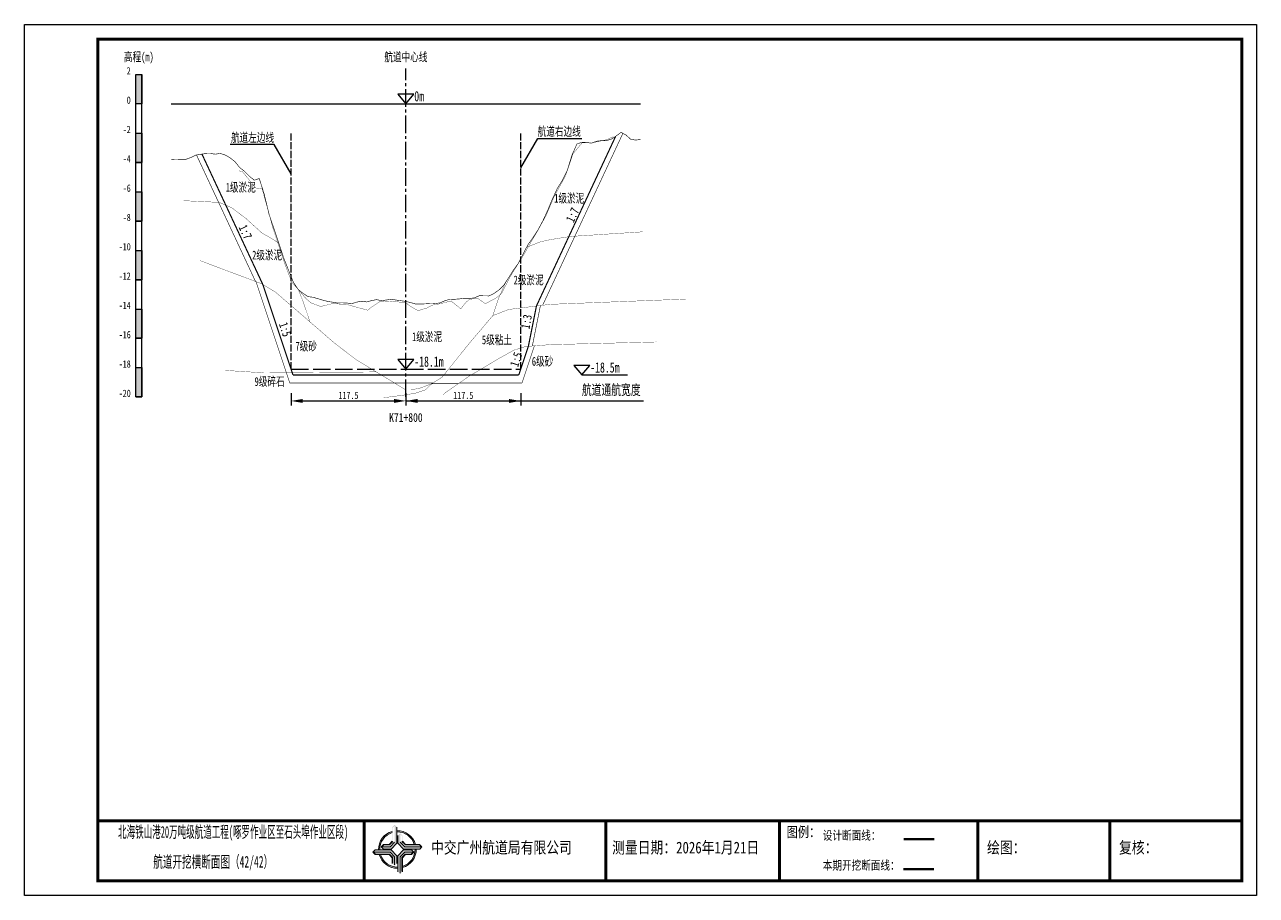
# Model space of a CAD drawing. Header units: millimetres. Extents: x 1260 to 1680, y -2079 to -1336.
# Drawn here: x 1260 to 1680, y -2079 to -1782 of the extents above; entities that cross this region are included whole.
import ezdxf
from ezdxf.enums import TextEntityAlignment as Align

# ---------------------------------------------------------------- set-up
doc = ezdxf.new("R2010")
doc.units = ezdxf.units.MM
for name, pattern in [('ACAD_ISO02W100', [15, 12, -3]), ('ACAD_ISO05W100', [33, 24, -3, 0, -3, 0, -3]), ('CENTER2', [1.125, 0.75, -0.125, 0.125, -0.125])]:
    doc.linetypes.add(name, pattern=pattern)
for name, color, linetype in [('0-桩号', 1, 'Continuous'), ('0-航道左右边线标注', 8, 'Continuous'), ('1-疏浚底高', 7, 'Continuous'), ('1-通航宽度', 7, 'Continuous'), ('1-通航底高', 7, 'Continuous'), ('202601', 5, 'Continuous'), ('DMX', 20, 'Continuous'), ('L1', 7, 'Continuous'), ('图幅外框线', 145, 'Continuous'), ('地质分层', 6, 'Continuous'), ('坡比', 1, 'Continuous'), ('尺寸标注', 1, 'Continuous'), ('开挖线', 4, 'Continuous'), ('标尺', 7, 'Continuous'), ('超挖线', 3, 'Continuous'), ('辅助框', 7, 'Continuous'), ('通航底面线', 7, 'ACAD_ISO02W100')]:
    doc.layers.add(name, color=color, linetype=linetype)
doc.styles.get("Standard").update_dxf_attribs({"font": 'arial.ttf'})
doc.styles.add('仿宋', font='仿宋_GB2312.ttf', dxfattribs={"width": 0.8})
doc.styles.add('仿宋GB2312', font='仿宋_GB2312.ttf', dxfattribs={"width": 0.7, "height": 2.5})
doc.styles.add('仿宋体', font='仿宋_GB2312.ttf', dxfattribs={"width": 0.8})
doc.dimstyles.new('2000', dxfattribs={"dimtxt": 3, "dimasz": 2.5, "dimexe": 1.25, "dimexo": 0.625, "dimtad": 1, "dimlfac": 2, "dimdsep": 46, "dimtxsty": 'Standard', "dimcen": 2.5, "dimadec": 0, "dimazin": 0, "dimtfac": 1, "dimtmove": 0, "dimatfit": 3, "dimfxl": 1, "dimtfill": 1, "dimarcsym": 0})

# ---------------------------------------------------------------- blocks, each defined once
blk = doc.blocks.new('标尺')
at = {"layer": '标尺', "linetype": 'Continuous'}
for points in [[(-2.116669999959412, 100), (0, 100), (0, 90), (-2.116669999959412, 90)], [(-2.116669999959412, 80), (0, 80), (0, 70), (-2.116669999959412, 70)], [(-2.116669999959412, 60), (0, 60), (0, 50), (-2.116669999959412, 50)], [(-2.116669999959412, 40), (0, 40), (0, 30), (-2.116669999959412, 30)], [(-2.116669999959412, 20), (0, 20), (0, 10), (-2.116669999959412, 10)], [(-2.116669999959412, 0), (0, 0), (0, -10), (-2.116669999959412, -10)]]:
    blk.add_hatch(color=256, dxfattribs=at).paths.add_polyline_path(points)
for p, q in [((-2.116669999959412, -10), (-2.116669999959412, 100)), ((0, -10), (0, 100)), ((-2.116669999959412, 80), (0, 80)), ((-2.116669999959412, 70), (0, 70)), ((-2.116669999959412, 60), (0, 60)), ((-2.116669999959412, 50), (0, 50)), ((-2.116669999959412, 40), (0, 40)), ((-2.116669999959412, 30), (0, 30)), ((-2.116669999959412, 20), (0, 20)), ((-2.116669999959412, 10), (0, 10)), ((-2.116669999959412, 0), (0, 0)), ((-2.116669999959412, -10), (0, -10))]:
    blk.add_line(p, q, dxfattribs=at)
at = {"layer": '标尺'}
for points in [[(-2.116669999959412, 100), (0, 100), (0, 90), (-2.116669999959412, 90)], [(-2.116669999959412, 100), (0, 100), (0, 90), (-2.116669999959412, 90)], [(-2.116669999959412, 80), (0, 80), (0, 70), (-2.116669999959412, 70)], [(-2.116669999959412, 80), (0, 80), (0, 70), (-2.116669999959412, 70)], [(-2.116669999959412, 60), (0, 60), (0, 50), (-2.116669999959412, 50)], [(-2.116669999959412, 60), (0, 60), (0, 50), (-2.116669999959412, 50)], [(-2.116669999959412, 40), (0, 40), (0, 30), (-2.116669999959412, 30)], [(-2.116669999959412, 40), (0, 40), (0, 30), (-2.116669999959412, 30)], [(-2.116669999959412, 20), (0, 20), (0, 10), (-2.116669999959412, 10)], [(-2.116669999959412, 20), (0, 20), (0, 10), (-2.116669999959412, 10)], [(-2.116669999959412, 0), (0, 0), (0, -10), (-2.116669999959412, -10)], [(-2.116669999959412, 0), (0, 0), (0, -10), (-2.116669999959412, -10)]]:
    blk.add_lwpolyline(points, close=True, dxfattribs=at)
at = {"layer": '标尺', "style": '仿宋GB2312', "width": 0.7}
blk.add_text('高程(m)', height=3, dxfattribs=at).set_placement((-1.058334999950601, 106.0000000009313), align=Align.MIDDLE_CENTER)
for s, p in [('2', (-3.816669999971053, 100)), ('0', (-3.816669999971053, 90)), ('-2', (-3.816669999971053, 80)), ('-4', (-3.816669999971053, 70)), ('-6', (-3.816669999971053, 60)), ('-8', (-3.816669999971053, 50)), ('-10', (-3.816669999971053, 40)), ('-12', (-3.816669999971053, 30)), ('-14', (-3.816669999971053, 20)), ('-16', (-3.816669999971053, 10)), ('-18', (-3.816669999971053, 0)), ('-20', (-3.816669999971053, -10))]:
    blk.add_text(s, height=2.5, dxfattribs=at).set_placement(p, align=Align.RIGHT)
blk = doc.blocks.new('通航底高')
at = {"layer": '1-通航底高'}
for p, q in [((-2.762494692986364, 3.232132659759372), (5.9237936512e-06, 6.9327652454e-06)), ((2.762506540631874, 3.232132659759372), (-2.762494692986364, 3.232132659759372)), ((5.9237936512e-06, 6.9327652454e-06), (2.762506540631874, 3.232132659759372))]:
    blk.add_line(p, q, dxfattribs=at)
at = {"layer": '1-通航底高', "style": '仿宋', "width": 0.7}
blk.add_attdef('通航底高', (2.856129719933959, 0.8203305718488991), '', height=3.5, dxfattribs=at)
blk = doc.blocks.new('疏浚底高')
at = {"layer": '1-疏浚底高'}
for p, q in [((-2.762500616780015, 3.232125726994127), (0, 0)), ((2.762500616838223, 3.232125726994127), (-2.762500616780015, 3.232125726994127)), ((0, 0), (2.762500616838223, 3.232125726994127)), ((-5.9237936512e-06, -6.9327652454e-06), (15.51466270413067, -6.9327652454e-06))]:
    blk.add_line(p, q, dxfattribs=at)
at = {"layer": '1-疏浚底高', "style": '仿宋', "width": 0.7}
blk.add_attdef('疏浚底高', (2.856123796140308, 0.8203236390836535), '', height=3.5, dxfattribs=at)
blk = doc.blocks.new('*D300')
at = {"layer": 'Defpoints', "color": 0}
for p in [(1350.83333333288, -1899.5), (1390, -1899.5), (1390, -1910.352684004675)]:
    blk.add_point(p, dxfattribs=at)
at = {"layer": '尺寸标注', "color": 0, "lineweight": -2, "ltscale": 0.5}
for p, q in [((1350.83333333288, -1907.75), (1350.83333333288, -1911.952684004675)), ((1354.83333333288, -1910.352684004675), (1386, -1910.352684004675)), ((1390, -1907.75), (1390, -1911.952684004675))]:
    blk.add_line(p, q, dxfattribs=at)
at = {"layer": '尺寸标注', "color": 0}
for points in [[(1354.83333333288, -1909.686017338009), (1354.83333333288, -1911.019350671342), (1350.83333333288, -1910.352684004675)], [(1386, -1911.019350671342), (1386, -1909.686017338009), (1390, -1910.352684004675)]]:
    blk.add_solid(points, dxfattribs=at)
at = {"layer": '尺寸标注', "color": 0, "insert": (1370.41666666644, -1908.456255433247), "char_height": 2.5, "attachment_point": 5, "style": '仿宋GB2312', "bg_fill": 3, "box_fill_scale": 1.1, "bg_fill_color": 257, "bg_fill_transparency": 0}
blk.add_mtext('117.5', dxfattribs=at)
blk = doc.blocks.new('*D357')
at = {"layer": 'Defpoints', "color": 0}
for p in [(1390, -1899.5), (1429.16666666732, -1899.5), (1429.16666666732, -1910.352630239588)]:
    blk.add_point(p, dxfattribs=at)
at = {"layer": '尺寸标注', "color": 0, "lineweight": -2, "ltscale": 0.5}
for p, q in [((1390, -1907.75), (1390, -1911.952630239587)), ((1394, -1910.352630239588), (1425.16666666732, -1910.352630239588)), ((1429.16666666732, -1907.75), (1429.16666666732, -1911.952630239587))]:
    blk.add_line(p, q, dxfattribs=at)
at = {"layer": '尺寸标注', "color": 0}
for points in [[(1394, -1909.685963572921), (1394, -1911.019296906254), (1390, -1910.352630239588)], [(1425.16666666732, -1911.019296906254), (1425.16666666732, -1909.685963572921), (1429.16666666732, -1910.352630239588)]]:
    blk.add_solid(points, dxfattribs=at)
at = {"layer": '尺寸标注', "color": 0, "insert": (1409.58333333366, -1908.456201668158), "char_height": 2.5, "attachment_point": 5, "style": '仿宋GB2312', "bg_fill": 3, "box_fill_scale": 1.1, "bg_fill_color": 257, "bg_fill_transparency": 0}
blk.add_mtext('117.5', dxfattribs=at)

msp = doc.modelspace()

# ---------------------------------------------------------------- hatches: boundary and pattern name
at = {"layer": '辅助框'}
h = msp.add_hatch(color=5, dxfattribs=at)
edge = h.paths.add_edge_path()
edge.add_ellipse((1387.10489816452, -2063.349361724389), major_axis=(-6.017077195920141, 1.7338845463e-06), ratio=0.9999999825377228, start_angle=-73.2117173950877, end_angle=1.446762120801509, ccw=False)
edge.add_line((1385.366951268175, -2057.588740435135), (1385.366951268175, -2057.167564622652))
edge.add_ellipse((1387.10489816452, -2063.349361724389), major_axis=(-6.421454345493812, 3.7838319805e-06), ratio=0.9999999825377264, start_angle=-74.29719949703843, end_angle=1.356895039404775)
edge.add_line((1380.685244392553, -2063.501418438208), (1381.089739078888, -2063.50127962519))
edge = h.paths.add_edge_path()
edge.add_ellipse((1387.10489816452, -2063.349361724389), major_axis=(-6.017077195920904, 2.624791691e-07), ratio=0.9999999825377338, start_angle=196.780288486553, end_angle=271.4309187160394, ccw=False)
edge.add_line((1392.865761531213, -2061.612217217458), (1393.286920864651, -2061.612217217458))
edge.add_ellipse((1387.10489816452, -2063.349361724389), major_axis=(-6.421454345494808, 2.055023734e-07), ratio=0.9999999825377472, start_angle=195.6953321390063, end_angle=271.3407922019196)
edge.add_line((1386.954642100671, -2056.929665483964), (1386.954642100671, -2057.334160818589))
edge = h.paths.add_edge_path()
edge.add_ellipse((1387.10489816452, -2063.349361724389), major_axis=(-6.421454345494845, 2.398647111e-07), ratio=0.9999999825377328, start_angle=105.7065269831982, end_angle=181.3336319845398)
edge.add_line((1393.524613075414, -2063.199907793533), (1393.120118992219, -2063.199907793533))
edge.add_ellipse((1387.10489816452, -2063.349361724389), major_axis=(-6.017077195920032, 3.0388041495e-06), ratio=0.9999999825377466, start_angle=106.79232790258399, end_angle=181.4233031167915, ccw=False)
edge.add_line((1388.843250538805, -2069.109860479367), (1388.843250538805, -2069.531044626963))
edge = h.paths.add_edge_path()
edge.add_ellipse((1387.10489816452, -2063.349361724389), major_axis=(6.017077195919977, 2.129043967e-06), ratio=0.999999982537734, start_angle=196.8039053585335, end_angle=271.4347580957008, ccw=False)
edge.add_line((1381.344752037207, -2065.088882915747), (1380.92358451263, -2065.089027449381))
edge.add_ellipse((1387.10489816452, -2063.349361724389), major_axis=(6.421454345494964, 1.0108932269e-06), ratio=0.9999999825377122, start_angle=195.7186899732624, end_angle=271.3444001529102)
edge.add_line((1387.255559684912, -2069.769048223507), (1387.255559684912, -2069.364552247774))
h = msp.add_hatch(color=5, dxfattribs=at)
h.paths.add_polyline_path([(1386.954642100671, -2055.745531914723), (1386.175705928186, -2054.967633330833), (1385.366951268175, -2055.776153838646), (1385.366951268175, -2060.536597661984), (1384.290441353003, -2061.612023077023), (1382.34380024887, -2061.612023077023), (1381.547657017687, -2062.407358599198), (1382.343071537951, -2063.199178399098), (1384.978640901336, -2063.199178399098), (1386.954642100671, -2061.223855132592)])
h.paths.add_polyline_path([(1386.145487837383, -2060.835033672583), (1384.590177751312, -2062.390380010616), (1381.864565205553, -2062.390380010616), (1382.465260374615, -2061.792388775122), (1384.40989160631, -2061.792388775122), (1385.54655567796, -2060.624466802609), (1385.54655567796, -2055.865021880639), (1386.145487837383, -2055.267331255448)], flags=16)
h = msp.add_hatch(color=5, dxfattribs=at)
h.paths.add_polyline_path([(1389.230393092492, -2063.199907793533), (1394.708716438452, -2063.199907793533), (1395.486614979723, -2062.420971685421), (1394.678094535986, -2061.612217217458), (1389.917650520483, -2061.612217217458), (1388.84222514818, -2060.53570710994), (1388.84222514818, -2058.589066240799), (1388.046889540264, -2057.792922881615), (1387.255069890002, -2058.588337358963), (1387.255069890002, -2061.223906744015)])
h.paths.add_polyline_path([(1388.06386830003, -2060.835443487179), (1388.06386830003, -2058.109831133377), (1388.661859428564, -2058.7105261531), (1388.661859428564, -2060.655157427323), (1389.829781550744, -2061.791821563256), (1394.589226387182, -2061.791821563256), (1395.186916990826, -2062.390753594411), (1389.619214659283, -2062.390753594411)], flags=16)
h = msp.add_hatch(color=5, dxfattribs=at)
h.paths.add_polyline_path([(1384.9782503557, -2063.49994512273), (1379.499927330175, -2063.50182517649), (1378.722296138147, -2064.281028228295), (1379.531094078222, -2065.089505327714), (1384.291537837366, -2065.087871709836), (1385.367332563946, -2066.164012334835), (1385.36800060592, -2068.110653374684), (1386.163609395007, -2068.90652363826), (1386.955156013647, -2068.110837432396), (1386.954251555035, -2065.475268389237)])
h.paths.add_polyline_path([(1386.145586488495, -2065.864009014381), (1386.146521858373, -2068.589621367943), (1385.548324626306, -2067.989131426346), (1385.547657289276, -2066.044500322831), (1384.379345134118, -2064.908237114918), (1379.619900575409, -2064.90987039138), (1379.022004466394, -2064.311143438351), (1384.589706498871, -2064.30923279382)], flags=16)
h = msp.add_hatch(color=5, dxfattribs=at)
h.paths.add_polyline_path([(1389.231560905615, -2063.499116607201), (1387.255559684912, -2065.474439873707), (1387.255559684912, -2070.952763262284), (1388.034495878765, -2071.730661675465), (1388.843250538805, -2070.922141167653), (1388.843250538805, -2066.161697344315), (1389.919760453949, -2065.086271929276), (1391.866401558081, -2065.086271929276), (1392.662544767925, -2064.290936407101), (1391.867130247662, -2063.499116607201)])
h.paths.add_polyline_path([(1389.620024077008, -2064.307915166866), (1392.345636580059, -2064.307915166866), (1391.744941432336, -2064.905906231177), (1389.800310179302, -2064.905906231177), (1388.663646107653, -2066.07382820369), (1388.663646107653, -2070.833273125661), (1388.064713969568, -2071.430963750851), (1388.064713969568, -2065.863261333717)], flags=16)

# ---------------------------------------------------------------- linework, layer by layer
at = {"layer": '0-航道左右边线标注', "linetype": 'ACAD_ISO02W100', "ltscale": 0.2}
for points in [[(1350.833333333372, -1899.5), (1350.833333333606, -1818.999999999898)], [(1429.166666666628, -1899.5), (1429.166666666862, -1819.000000000102)]]:
    msp.add_lwpolyline(points, dxfattribs=at)
at = {"layer": '0-航道左右边线标注'}
for points in [[(1429.166666666804, -1830.833606179734), (1434.940169358729, -1820.833606179751), (1449.940169358729, -1820.833606179794)], [(1350.833333333026, -1832.927770082115), (1345.059830641159, -1822.927770082099), (1330.059830641159, -1822.927770082055)]]:
    msp.add_lwpolyline(points, dxfattribs=at)
at = {"layer": '1-通航宽度'}
msp.add_lwpolyline([(1390, -1910.35), (1471, -1910.35)], dxfattribs=at)
at = {"layer": '202601', "color": 1, "linetype": 'Continuous', "const_width": 0.1}
msp.add_lwpolyline([(1333.086000000199, -1831.849999999998), (1334.376370370569, -1832.250000476844), (1338.756370370569, -1837.699998855594), (1340.956370370569, -1837.949999809261), (1342.319703703903, -1842.849999904633), (1344.546370370569, -1850.950001716614), (1344.873037037236, -1852.099999427799), (1348.073037037236, -1861.649998664859), (1348.906370370569, -1864.100002288822), (1351.113037037236, -1869.900001525882), (1352.613037037236, -1871.550001144413), (1355.886370370569, -1875.39999866486), (1357.656370370569, -1876.899999618534), (1358.996370370569, -1877.400001525882), (1360.923037037236, -1878.149999618534), (1364.793037037236, -1877.200001716614), (1367.206370370569, -1877.299999237064), (1369.663037037236, -1877.400001525882), (1373.949703703903, -1878.600000381473), (1374.613037037236, -1878.749999046337), (1374.763037037236, -1878.800000190746), (1377.006370370569, -1879.399999618534), (1377.949703703903, -1878.600000381473), (1380.843037037236, -1876.649998664859), (1380.903037037236, -1876.600002288822), (1380.953037037236, -1876.600002288822), (1384.949703703903, -1876.350001335144), (1386.773037037236, -1876.5), (1389.039703703903, -1876.800002098094), (1390.219703703903, -1877.000001907352), (1391.103037037236, -1877.800001144413), (1394.186370370569, -1879.599999427799), (1395.633037037236, -1879.100002288822), (1397.066370370569, -1878.69999790192), (1398.956370370569, -1877.699998855594), (1401.983037037236, -1877.150000572205), (1402.279703703903, -1877.04999828339), (1403.109703703903, -1876.849998474124), (1405.423037037236, -1876.249999046336), (1406.466370370569, -1877.099999427799), (1408.736370370569, -1878.949998855594), (1410.323037037236, -1876.899999618534), (1411.513037037236, -1875.849999427799), (1413.539703703903, -1875.350002288822), (1414.279703703903, -1875.25), (1414.726370370569, -1875.500000953685), (1417.056370370569, -1877.200001716614), (1420.849703703903, -1875.199998855594), (1422.583037037236, -1873.749999046336), (1424.543037037236, -1869.999999046336), (1425.609703703903, -1867.850002288822), (1427.676370370569, -1864.549998283382), (1429.376370370569, -1861.849998474125), (1429.776370370569, -1861.249999046336), (1433.283037037236, -1855.100001335144), (1433.863037037236, -1854.199999809269), (1435.609703703903, -1851.100000381473), (1437.786370370569, -1847.150000572204), (1439.649703703903, -1842.800001144413), (1440.496370370569, -1840.849999427799), (1440.653037037236, -1840.500000953685), (1442.189703703903, -1837.699998855594), (1444.256370370569, -1833.849998950958), (1444.459703703903, -1833.400000572204), (1444.719703703903, -1832.75), (1446.953037037236, -1826.100000381473), (1449.879703703903, -1822.600000143044), (1450.089703703903, -1822.30000042916), (1450.369703703903, -1822.350000381473), (1453.879703703903, -1822.250000476844), (1458.169703703903, -1821.300000190735), (1458.426370370569, -1821.350000143055), (1459.116370370569, -1820.950000524517), (1460.833037037236, -1820.200000047691)], dxfattribs=at)
at = {"layer": 'DMX', "color": 7, "linetype": 'Continuous', "const_width": 0.2}
msp.add_lwpolyline([(1310, -1827.979999999981), (1310, -1827.979999999981), (1311.666666666628, -1827.995000000112), (1313.333333333372, -1827.979999999981), (1315, -1827.944999999832), (1316.666666666628, -1827.325000000186), (1318.333333333372, -1826.520000000019), (1320, -1826.23499999987), (1321.666666666628, -1825.979999999981), (1323.333333333372, -1825.950000000186), (1325, -1826.189999999944), (1326.666666666628, -1825.935000000056), (1328.333333333372, -1826.450000000186), (1330, -1827.384999999776), (1331.666666666628, -1828.689999999944), (1333.333333333372, -1830.759999999776), (1335, -1832.049999999814), (1336.666666666628, -1833.75), (1338.333333333372, -1835.069999999832), (1340, -1834.479999999981), (1341.666666666628, -1839.705000000074), (1343.333333333372, -1846.645000000019), (1345, -1851.580000000074), (1346.666666666628, -1856.560000000056), (1348.333333333372, -1861.604999999981), (1350, -1865.810000000056), (1351.666666666628, -1869.939999999944), (1353.333333333372, -1872.419999999925), (1355, -1873.709999999963), (1356.666666666628, -1874.785000000149), (1358.333333333372, -1874.990000000223), (1360, -1875.464999999851), (1361.666666666628, -1875.979999999981), (1363.333333333372, -1876.410000000149), (1365, -1876.665000000037), (1366.666666666628, -1876.939999999944), (1368.333333333372, -1876.884999999776), (1370, -1876.979999999981), (1371.666666666628, -1877.145000000018), (1373.333333333372, -1876.609999999869), (1375, -1876.345000000205), (1376.666666666628, -1876.580000000074), (1378.333333333372, -1876.120000000112), (1380, -1875.794999999925), (1381.666666666628, -1876.134999999776), (1383.333333333372, -1875.935000000056), (1385, -1875.64000000013), (1386.666666666628, -1875.950000000186), (1388.333333333372, -1876.174999999814), (1390, -1876.419999999925), (1391.666666666628, -1876.825000000186), (1393.333333333372, -1877.305000000168), (1395, -1877.299999999814), (1396.666666666628, -1877.229999999981), (1398.333333333372, -1877.120000000112), (1400, -1877.145000000018), (1401.666666666628, -1876.899999999906), (1403.333333333372, -1876.180000000168), (1405, -1875.645000000018), (1406.666666666628, -1875.680000000167), (1408.333333333372, -1875.540000000037), (1410, -1875.314999999944), (1411.666666666628, -1875.395000000018), (1413.333333333372, -1875.220000000205), (1415, -1874.464999999851), (1416.666666666628, -1874.5), (1418.333333333372, -1874.524999999907), (1420, -1873.725000000093), (1421.666666666628, -1872.569999999832), (1423.333333333372, -1870.935000000056), (1425, -1868.379999999888), (1426.666666666628, -1865.714999999851), (1428.333333333372, -1863.430000000168), (1430, -1860.185000000056), (1431.666666666628, -1856.990000000223), (1433.333333333372, -1854.654999999795), (1435, -1852.095000000205), (1436.666666666628, -1849.004999999888), (1438.333333333372, -1845.384999999776), (1440, -1841.384999999776), (1441.666666666628, -1837.825000000186), (1443.333333333372, -1835.145000000019), (1445, -1831.834999999963), (1446.666666666628, -1826.384999999777), (1448.333333333372, -1822.729999999981), (1450, -1822.125), (1451.666666666628, -1822.214999999851), (1453.333333333372, -1822.424999999813), (1455, -1821.770000000018), (1456.666666666628, -1821.560000000056), (1458.333333333372, -1821.555000000168), (1460, -1821.084999999962), (1461.666666666627, -1820.029999999795), (1463.333333333372, -1818.740000000223), (1465, -1819.604999999981), (1466.666666666628, -1821.115000000223), (1468.333333333372, -1821.365000000223), (1470, -1821.200000000185)], dxfattribs=at)
at = {"layer": 'L1', "linetype": 'CENTER2', "ltscale": 8}
msp.add_line((1390, -1909), (1390, -1797), dxfattribs=at)
at = {"layer": 'L1'}
for p, q in [((1387.23749938322, -1805.767874272773), (1390, -1808.999999999767)), ((1392.762500616838, -1805.767874272773), (1387.23749938322, -1805.767874272773)), ((1390, -1808.999999999767), (1392.762500616838, -1805.767874272773)), ((1310, -1808.999999999767), (1470, -1809.000000000233))]:
    msp.add_line(p, q, dxfattribs=at)
at = {"layer": '地质分层', "linetype": 'ACAD_ISO05W100', "ltscale": 0.2, "const_width": 0.1, "flags": 128}
for points in [[(1314.120078091393, -1842.04879575409), (1326.352061771787, -1842.62563381344), (1330.782022043597, -1844.556425468065), (1335.443074276205, -1848.102256302256), (1340.833739167079, -1853.002991850488), (1344.881707183085, -1855.354092969093), (1346.666666666628, -1856.560000000056)], [(1431.166588343214, -1857.948650146369), (1435.839673816459, -1856.096072693821), (1439.166901093908, -1855.350444656331), (1445.985593356774, -1854.263574056793), (1470.682190443505, -1852.673401769251)], [(1319.789733536308, -1862.469950357452), (1340.833739167079, -1870.402991707437), (1345.568746572593, -1873.263456596527), (1358.891860206146, -1884.766021615826), (1365.987024138216, -1890.911197703797), (1373.397515400196, -1896.504906002432), (1390, -1906.591880426742)], [(1353.333333333372, -1872.419999999925), (1354.800977195846, -1876.021231804974), (1357.279389820294, -1883.373888668138)], [(1419.638205157709, -1881.259823439177), (1421.580078399624, -1875.391780196223), (1424.15797091159, -1869.670830592513)], [(1391.801491209073, -1906.591880426742), (1394.825763080618, -1905.962278241291), (1398.803629518253, -1904.5), (1402.36508490704, -1902.24486249825), (1411.506074785604, -1890.836060091388), (1419.638205157709, -1881.259823439177), (1424.989372310578, -1879.16264845198), (1439.166901093908, -1877.405999841169), (1485.420987952268, -1875.617623023689)], [(1402.668790078144, -1908.220683778004), (1403.653561414569, -1907.413685889915), (1411.480957951396, -1901.966158671304), (1421.261145630619, -1896.138916364871), (1426.86954675545, -1893.020386654418), (1430.846378835035, -1891.785129680298), (1439.166901093908, -1891.156001033261), (1475.368444941705, -1890.240194329526)], [(1328.479389282293, -1899.943349449429), (1340.833739167079, -1900.722842654679), (1379.909938786411, -1900.461581748444)], [(1382.465212592788, -1909.20087253493), (1384.341535161482, -1909.012214258313), (1390, -1908.258547093253), (1393.323537188233, -1907.680241518654), (1396.701580523513, -1906.563345579896), (1398.803629518253, -1904.5)]]:
    msp.add_lwpolyline(points, dxfattribs=at)
at = {"layer": '开挖线', "linetype": 'Continuous', "const_width": 0.4, "flags": 128}
for points in [[(1434.507886568053, -1877.983269090251), (1461.504984591836, -1820.132344753156)], [(1341.21012296281, -1870.630368887725), (1320.459477458129, -1826.164699948805)], [(1351.500000000025, -1901.5), (1341.21012296281, -1870.630368887725)], [(1431.761350965748, -1891.715947102479), (1434.507886568053, -1877.983269090251)], [(1428.499999999975, -1901.5), (1431.761350965748, -1891.715947102479)], [(1351.500000000025, -1901.5), (1428.499999999975, -1901.5)]]:
    msp.add_lwpolyline(points, dxfattribs=at)
at = {"layer": '超挖线', "linetype": 'ACAD_ISO02W100', "ltscale": 0.5, "const_width": 0.2, "flags": 128}
for points in [[(1436.630627115335, -1877.720253631739), (1463.994589285089, -1819.083191839077)], [(1338.734758488002, -1869.61173072737), (1318.603708231782, -1826.473765892365)], [(1350.416654819127, -1904.25), (1338.890082799969, -1869.670283942528)], [(1433.115156974473, -1891.613583558927), (1435.875100446427, -1877.813866199463)], [(1429.583345180829, -1904.25), (1433.813074225938, -1891.560812864673)], [(1350.416654819127, -1904.25), (1399.198445287361, -1904.25)], [(1398.803629518253, -1904.5), (1407.840153592798, -1904.5)], [(1408.199371464628, -1904.25), (1429.583345180829, -1904.25)]]:
    msp.add_lwpolyline(points, dxfattribs=at)
at = {"layer": '辅助框', "color": 5, "linetype": 'Continuous', "lineweight": 0}
for p, q in [((1386.954642100671, -2061.223855132592), (1386.954642100671, -2055.745531914723)), ((1382.34380024887, -2061.612023077023), (1381.547657017687, -2062.407358599198)), ((1382.465260374615, -2061.792388775122), (1381.864565205553, -2062.390380010616)), ((1384.290441353003, -2061.612023077023), (1382.34380024887, -2061.612023077023)), ((1384.40989160631, -2061.792388775122), (1382.465260374615, -2061.792388775122)), ((1385.366951268175, -2060.536597661984), (1384.290441353003, -2061.612023077023)), ((1385.54655567796, -2060.624466802609), (1384.40989160631, -2061.792388775122)), ((1384.590177751312, -2062.390380010616), (1386.145487837383, -2060.835033672583)), ((1384.978640901336, -2063.199178399098), (1386.954642100671, -2061.223855132592)), ((1387.255069890002, -2058.588337358963), (1387.255069890002, -2061.223906744015)), ((1387.255069890002, -2061.223906744015), (1389.230393092492, -2063.199907793533)), ((1388.06386830003, -2060.835443487179), (1389.619214659283, -2062.390753594411)), ((1389.829781550744, -2061.791821563256), (1388.661859428564, -2060.655157427323)), ((1389.917650520483, -2061.612217217458), (1388.84222514818, -2060.53570710994)), ((1394.589226387182, -2061.791821563256), (1389.829781550744, -2061.791821563256)), ((1394.678094535986, -2061.612217217458), (1389.917650520483, -2061.612217217458)), ((1395.186916990826, -2062.390753594411), (1394.589226387182, -2061.791821563256)), ((1395.486614979723, -2062.420971685421), (1394.678094535986, -2061.612217217458)), ((1379.499927330175, -2063.50182517649), (1378.722296138147, -2064.281028228295)), ((1378.722296138147, -2064.281028228295), (1379.531094078222, -2065.089505327714)), ((1384.589706498871, -2064.30923279382), (1379.022004466394, -2064.311143438351)), ((1379.022004466394, -2064.311143438351), (1379.619900575409, -2064.90987039138)), ((1384.9782503557, -2063.49994512273), (1379.499927330175, -2063.50182517649)), ((1379.531094078222, -2065.089505327714), (1384.291537837366, -2065.087871709836)), ((1379.619900575409, -2064.90987039138), (1384.379345134118, -2064.908237114918)), ((1381.547657017687, -2062.407358599198), (1382.343071537951, -2063.199178399098)), ((1381.864565205553, -2062.390380010616), (1384.590177751312, -2062.390380010616)), ((1382.343071537951, -2063.199178399098), (1384.978640901336, -2063.199178399098)), ((1384.291537837366, -2065.087871709836), (1385.367332563946, -2066.164012334835)), ((1384.379345134118, -2064.908237114918), (1385.547657289276, -2066.044500322831)), ((1386.145586488495, -2065.864009014381), (1384.589706498871, -2064.30923279382)), ((1386.954251555035, -2065.475268389237), (1384.9782503557, -2063.49994512273)), ((1385.367332563946, -2066.164012334835), (1385.36800060592, -2068.110653374684)), ((1385.547657289276, -2066.044500322831), (1385.548324626306, -2067.989131426346)), ((1386.146521858373, -2068.589621367943), (1386.145586488495, -2065.864009014381)), ((1386.955156013647, -2068.110837432396), (1386.954251555035, -2065.475268389237)), ((1389.231560905615, -2063.499116607201), (1387.255559684912, -2065.474439873707)), ((1387.255559684912, -2065.474439873707), (1387.255559684912, -2070.952763262284)), ((1389.620024077008, -2064.307915166866), (1388.064713969568, -2065.863261333717)), ((1388.064713969568, -2065.863261333717), (1388.064713969568, -2071.430963750851)), ((1388.663646107653, -2066.07382820369), (1389.800310179302, -2064.905906231177)), ((1388.663646107653, -2070.833273125661), (1388.663646107653, -2066.07382820369)), ((1388.843250538805, -2066.161697344315), (1389.919760453949, -2065.086271929276)), ((1388.843250538805, -2070.922141167653), (1388.843250538805, -2066.161697344315)), ((1389.230393092492, -2063.199907793533), (1394.708716438452, -2063.199907793533)), ((1391.867130247662, -2063.499116607201), (1389.231560905615, -2063.499116607201)), ((1389.619214659283, -2062.390753594411), (1395.186916990826, -2062.390753594411)), ((1392.345636580059, -2064.307915166866), (1389.620024077008, -2064.307915166866)), ((1389.800310179302, -2064.905906231177), (1391.744941432336, -2064.905906231177)), ((1389.919760453949, -2065.086271929276), (1391.866401558081, -2065.086271929276)), ((1391.744941432336, -2064.905906231177), (1392.345636580059, -2064.307915166866)), ((1391.866401558081, -2065.086271929276), (1392.662544767925, -2064.290936407101)), ((1392.662544767925, -2064.290936407101), (1391.867130247662, -2063.499116607201)), ((1394.708716438452, -2063.199907793533), (1395.486614979723, -2062.420971685421))]:
    msp.add_line(p, q, dxfattribs=at)
at = {"layer": '辅助框', "color": 24, "true_color": 0x992600, "const_width": 1}
for points in [[(1285.000000000398, -2053.581966023392), (1675.000000000398, -2053.581966023392)], [(1375.801187334332, -2053.581966023392), (1375.801187334332, -2074)], [(1458.159017428616, -2053.581966023392), (1458.159017428616, -2074)], [(1517.378776566283, -2053.581966023392), (1517.378776566283, -2074)], [(1585.000000000398, -2053.581966023392), (1585.000000000398, -2074)], [(1630.000000000398, -2053.581966023392), (1630.000000000398, -2053.581966023392), (1630.000000000398, -2074)]]:
    msp.add_lwpolyline(points, dxfattribs=at)
at = {"layer": '辅助框', "color": 7, "lineweight": 50}
msp.add_lwpolyline([(1559.78863914618, -2059.780435456122), (1570.147138755961, -2059.780435456122)], dxfattribs=at)
at = {"layer": '辅助框', "color": 1, "lineweight": 50}
msp.add_lwpolyline([(1559.716763842765, -2070.106961125781), (1570.075263452546, -2070.106961125781)], dxfattribs=at)
at = {"layer": '辅助框', "color": 5, "linetype": 'Continuous', "lineweight": 0}
for major_axis, ratio, start_param, end_param in [((-6.421454345493875, 3.7838319805e-06), 0.9999999825377255, -1.296730760784129, 0.0236822864549835), ((-6.017077195920137, 1.7338845463e-06), 0.9999999825377225, -1.277785524412653, 0.0252507629418701), ((-6.421454345494849, 2.055023734e-07), 0.9999999825377462, 3.415527881157323, 4.735790218484761), ((-6.017077195920323, 2.624791691e-07), 0.9999999825377344, 3.434463941941368, 4.737363222872061), ((6.421454345494936, 1.0108932269e-06), 0.9999999825377134, 3.415935552277312, 4.735853189107701), ((6.017077195919972, 2.129043967e-06), 0.9999999825377344, 3.434876134122446, 4.737430232687216), ((-6.421454345494837, 2.398647111e-07), 0.9999999825377328, 1.844926932154335, 3.164868923136231), ((-6.017077195919473, 3.0388041495e-06), 0.9999999825377472, 1.863877732939714, 3.166433979665308)]:
    msp.add_ellipse((1387.10489816452, -2063.349361724389), major_axis=major_axis, ratio=ratio, start_param=start_param, end_param=end_param, dxfattribs=at)
at = {"layer": '通航底面线', "ltscale": 0.5}
msp.add_lwpolyline([(1350.833333333372, -1899.5), (1390, -1899.5), (1429.166666666628, -1899.5)], dxfattribs=at)

# ---------------------------------------------------------------- block references
at = {"layer": '1-疏浚底高'}
msp.add_blockref('疏浚底高', (1450, -1901.5), dxfattribs=at).add_auto_attribs({'疏浚底高': '-18.5m'})
at = {"layer": '1-通航底高'}
msp.add_blockref('通航底高', (1390, -1899.5), dxfattribs=at).add_auto_attribs({'通航底高': '-18.1m'})
at = {"layer": '标尺'}
msp.add_blockref('标尺', (1300, -1899), dxfattribs=at)

# ---------------------------------------------------------------- texts
at = {"layer": '0-桩号', "style": '仿宋', "width": 0.8}
msp.add_text('K71+800', height=3, dxfattribs=at).set_placement((1390, -1916.0289), align=Align.MIDDLE)
at = {"layer": '0-航道左右边线标注', "style": '仿宋', "width": 0.7}
msp.add_text('航道左边线', height=3, dxfattribs=at).set_placement((1345.059830641159, -1822.927770082099), align=Align.BOTTOM_RIGHT)
msp.add_text('航道右边线', height=3, dxfattribs=at).set_placement((1434.940169358729, -1820.833606179751), align=Align.BOTTOM_LEFT)
at = {"layer": '1-通航宽度', "style": '仿宋', "width": 0.7}
msp.add_text('航道通航宽度', height=3.5, dxfattribs=at).set_placement((1450, -1909.35), align=Align.BOTTOM_LEFT)
at = {"layer": 'L1', "style": '仿宋', "width": 0.7}
msp.add_text('航道中心线', height=3, dxfattribs=at).set_placement((1390, -1793.02892156085), align=Align.MIDDLE_CENTER)
msp.add_text('0m ', height=3.5, dxfattribs=at).set_placement((1392.856123795325, -1808.179669429315))
at = {"layer": '地质分层', "linetype": 'Continuous', "width": 0.7}
for s, style, p in [('1级淤泥', '仿宋体', (1333.693030700902, -1837.481203335122)), ('1级淤泥', '仿宋体', (1445.715078015499, -1841.226626403761)), ('2级淤泥', '仿宋体', (1342.70254638762, -1860.587448858037)), ('2级淤泥', '仿宋体', (1431.866334015736, -1869.107484158831)), ('7级砂', '仿宋GB2312', (1356.006348577343, -1891.681912487223)), ('1级淤泥', '仿宋体', (1397.220252405305, -1888.456362836574)), ('5级粘土', '仿宋GB2312', (1421.057708384986, -1889.510446254975)), ('6级砂', '仿宋GB2312', (1436.606610156916, -1896.853381048513)), ('9级碎石', '仿宋GB2312', (1343.531806506391, -1903.739949894385))]:
    msp.add_text(s, height=3, dxfattribs=dict(at, style=style)).set_placement(p, align=Align.MIDDLE_CENTER)
at = {"layer": '坡比', "style": '仿宋体', "width": 0.8}
for s, rotation, p in [('1:7', 65, (1446.84838670084, -1846.922162771581)), ('1:7', 295, (1335.27979099964, -1852.713064425339)), ('1:3', 79, (1431.127346456284, -1883.323783646596)), ('1:5', 288, (1348.830259080663, -1885.972933270485))]:
    msp.add_text(s, height=3, rotation=rotation, dxfattribs=at).set_placement(p, align=Align.MIDDLE)
at = {"layer": '辅助框', "color": 7, "style": '仿宋GB2312'}
for s, width, p in [('北海铁山港20万吨级航道工程(啄罗作业区至石头埠作业区段)', 0.5200000000000001, (1331.09226410042, -2057.34125590487)), ('         航道开挖横断面图（42/42）', 0.6, (1316.946630410448, -2067.528455383558))]:
    msp.add_text(s, height=4, dxfattribs=dict(at, width=width)).set_placement(p, align=Align.MIDDLE_CENTER)
at = {"layer": '辅助框', "insert": (1519.826933959771, -2055.631954133957), "char_height": 3.5, "width": 20.65205776894732, "attachment_point": 1, "style": '仿宋'}
msp.add_mtext('{\\C3;图例：}', dxfattribs=at)
at = {"layer": '辅助框', "color": 7, "lineweight": 50, "insert": (1532.165376210781, -2057.051345709999), "char_height": 3, "width": 26.24716962347822, "attachment_point": 1, "style": '仿宋'}
msp.add_mtext('设计断面线：', dxfattribs=at)
at = {"layer": '辅助框', "lineweight": 0, "char_height": 4, "width": 115.8863471220259, "attachment_point": 1, "style": '仿宋'}
for s, insert in [('{\\fKaiTi|b0|i0|c134|p49;\\W0.8;中交广州航道局有限公司}', (1398.58288733577, -2060.682042507085)), ('{\\fKaiTi|b0|i0|c134|p49;\\W0.8;测量日期：2026年1月21日}', (1460.328427526764, -2060.682042507085)), ('{\\fKaiTi|b0|i0|c134|p49;\\W0.8;绘图：}', (1588.155093369867, -2060.682042507085)), ('{\\fKaiTi|b0|i0|c134|p49;\\W0.8;复核：}', (1633.155093369867, -2060.682042507085))]:
    msp.add_mtext(s, dxfattribs=dict(at, insert=insert))
at = {"layer": '辅助框', "color": 1, "insert": (1532.165376210781, -2067.260362698303), "char_height": 3, "width": 26.24716962347822, "attachment_point": 1, "style": '仿宋'}
msp.add_mtext('本期开挖断面线：', dxfattribs=at)

# ---------------------------------------------------------------- next in the draw order: dimensions: what is measured, and where the dimension line sits
at = {"layer": '尺寸标注', "ltscale": 0.5}
dim = msp.add_aligned_dim(p1=(1350.83333333288, -1899.5), p2=(1390, -1899.5), distance=-10.852684004674984, dimstyle='2000', override={"dimtxt": 3.5, "dimasz": 4, "dimexe": 1.6, "dimexo": 8.25, "dimlfac": 3, "dimtxsty": '仿宋GB2312'}, dxfattribs=at)
dim.commit()
dim.dimension.update_dxf_attribs({"geometry": '*D300', "text_midpoint": (1370.41666666644, -1908.456255433247)})

# ---------------------------------------------------------------- next in the draw order: dimensions: what is measured, and where the dimension line sits
dim = msp.add_aligned_dim(p1=(1390, -1899.5), p2=(1429.16666666732, -1899.5), distance=-10.852630239588052, dimstyle='2000', override={"dimtxt": 3.5, "dimasz": 4, "dimexe": 1.6, "dimexo": 8.25, "dimlfac": 3, "dimtxsty": '仿宋GB2312'}, dxfattribs=at)
dim.commit()
dim.dimension.update_dxf_attribs({"geometry": '*D357', "text_midpoint": (1409.58333333366, -1908.456201668158)})

# ---------------------------------------------------------------- next in the draw order: linework, layer by layer
at = {"layer": '图幅外框线'}
msp.add_lwpolyline([(1260.000000000398, -1782), (1680.000000000398, -1782), (1680.000000000398, -2079), (1260.000000000398, -2079)], close=True, dxfattribs=at)
at = {"layer": '辅助框', "color": 24, "true_color": 0x992600, "const_width": 1}
msp.add_lwpolyline([(1675.000000000398, -2074), (1675.000000000398, -1787), (1285.000000000398, -1787), (1285.000000000398, -2074)], close=True, dxfattribs=at)

# ---------------------------------------------------------------- next in the draw order: texts
at = {"layer": '坡比', "style": '仿宋体', "width": 0.8}
msp.add_text('1:5', height=3, rotation=72, dxfattribs=at).set_placement((1427.590480858751, -1896.215208448237), align=Align.MIDDLE)

doc.saveas('drawing.dxf')
